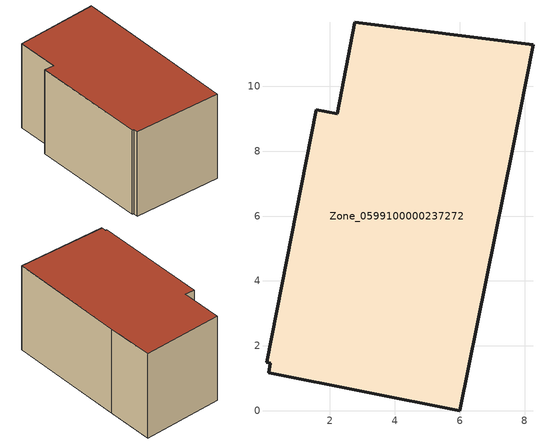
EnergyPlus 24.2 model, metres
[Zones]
Zone_0599100000237272
 floor ground (C_G): 0.11,1.17 0.17,1.47 0.06,1.5 1.58,9.28 2.23,9.15 2.77,11.97 8.26,11.28 7.63,8.08 6,0 z0
 wall outside (C_F): 2.23,9.15 1.58,9.28 0.06,1.5 0.17,1.47 0.11,1.17 6,0 7.63,8.08 8.26,11.28 2.77,11.97 2.23,9.15 z0:5.93
 roof outside (C_R): 0.17,1.47 0.11,1.17 6,0 7.63,8.08 8.26,11.28 2.77,11.97 2.23,9.15 1.58,9.28 0.06,1.5 z5.93
[BUILDING]
Pand.0599100000237272: North Axis=0; Terrain=City; Loads Convergence Tolerance Value=0.04; Temperature Convergence Tolerance Value=0.4; Solar Distribution=FullExterior; Maximum Number of Warmup Days=25; Minimum Number of Warmup Days=1
[Site:Location]
Rotterdam.The.Hague.AP_ZH_NLD Design_Conditions: Latitude=51.96; Longitude=4.45; Time Zone=1; Elevation=-4.5
[SITE:GROUNDTEMPERATURE:BUILDINGSURFACE]
18, 18, 18, 18, 18, 18, 18, 18, 18, 18, 18, 18
[MATERIAL] Thermal Absorptance=0.9; Solar Absorptance=0.7; Visible Absorptance=0.7
Name | Roughness | Thickness | Conductivity | Density | Specific Heat
G.TC.1965-1974 | MediumSmooth | 0.15 | 0.882353 | 540 | 1210
F.TC.1965-1974 | Rough | 0.3 | 0.697674 | 1920 | 840
R.TC.1965-1974 | MediumRough | 0.2 | 0.232558 | 1500 | 1000
[CONSTRUCTION]
C_G: G.TC.1965-1974
C_F: F.TC.1965-1974
C_R: R.TC.1965-1974
[ZONE]
Zone_0599100000237272: Type=1; Multiplier=1; Ceiling Height=Autocalculate; Volume=Autocalculate; Floor Area=autocalculate; Part of Total Floor Area=Yes
[ZONEINFILTRATION:DESIGNFLOWRATE]
Infil_Zone_0599100000237272: Zone or ZoneList or Space or SpaceList=Zone_0599100000237272; Schedule=AlwaysOn; Design Flow Rate Calculation Method=Flow/Area; Flow Rate per Floor Area=0.003; Constant Term Coefficient=1; Temperature Term Coefficient=0; Velocity Term Coefficient=0; Velocity Squared Term Coefficient=0
[HVACTEMPLATE:ZONE:IDEALLOADSAIRSYSTEM]
Zone_0599100000237272: Maximum Heating Supply Air Temperature=50; Minimum Cooling Supply Air Temperature=13; Maximum Heating Supply Air Humidity Ratio=0.0156; Minimum Cooling Supply Air Humidity Ratio=0.0077; Heating Limit=NoLimit; Cooling Limit=NoLimit; Dehumidification Control Type=ConstantSensibleHeatRatio; Cooling Sensible Heat Ratio=0.7; Dehumidification Setpoint=60; Humidification Control Type=None; Humidification Setpoint=30; Outdoor Air Method=None; Outdoor Air Flow Rate per Person=0.00944; Outdoor Air Flow Rate per Zone Floor Area=0; Outdoor Air Flow Rate per Zone=0; Demand Controlled Ventilation Type=None; Outdoor Air Economizer Type=NoEconomizer; Heat Recovery Type=None; Sensible Heat Recovery Effectiveness=0.7; Latent Heat Recovery Effectiveness=0.65
[ZONECONTROL:THERMOSTAT]
ThermostatControl_Zone_0599100000237272: Zone or ZoneList=Zone_0599100000237272; Control Type Schedule=DualSetpointControlType; Control 1=Thermostat_Zone_0599100000237272; Temperature Difference Between Cutout And Setpoint=0
[THERMOSTATSETPOINT:DUALSETPOINT]
Thermostat_Zone_0599100000237272: Heating Setpoint Temperature Schedule=HeatingSetpoint_Zone_0599100000237272; Cooling Setpoint Temperature Schedule=CoolingSetpoint_Zone_0599100000237272
[SCHEDULE:COMPACT]
HeatingSetpoint_Zone_0599100000237272: Through: 12/31, For: AllDays, Until: 24:00, 21
CoolingSetpoint_Zone_0599100000237272: Through: 12/31, For: AllDays, Until: 24:00, 24
DualSetpointControlType: Through: 12/31, For: AllDays, Until: 24:00, 4
AlwaysOn: Through: 12/31, For: AllDays, Until: 24:00, 1
